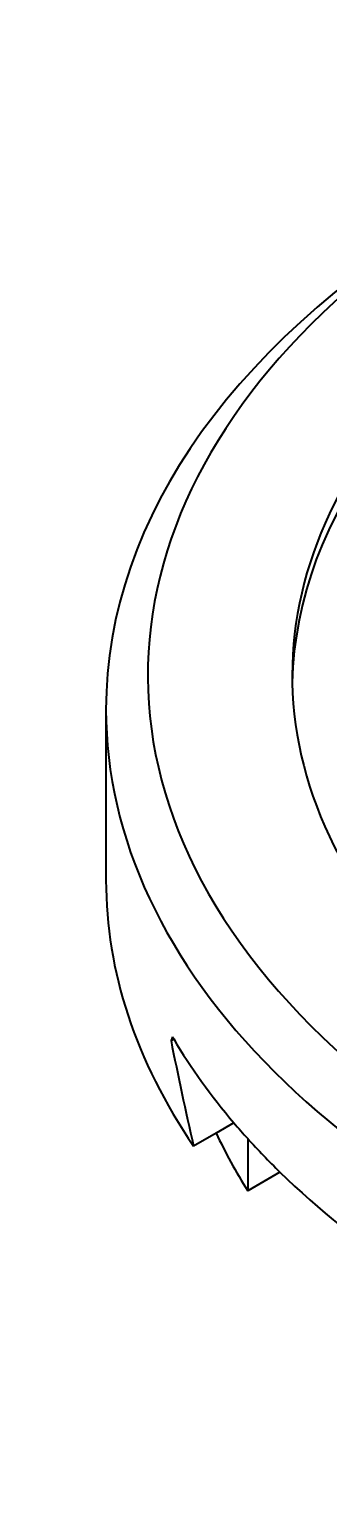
# Model space of a CAD drawing. Header units: millimetres. Extents: x 15 to 292, y 5 to 205.
# Drawn here: x 191.6 to 198.03, y 69.81 to 101.24 of the extents above; entities that cross this region are included whole.
import ezdxf

# ---------------------------------------------------------------- set-up
doc = ezdxf.new("R2010")
doc.units = ezdxf.units.MM
doc.layers.add('Geometries', color=7, linetype='Continuous')

msp = doc.modelspace()

# ---------------------------------------------------------------- linework, layer by layer
at = {"layer": 'Geometries', "linetype": 'Continuous', "lineweight": 40}
for p, q in [((193.25, 86.613), (193.25, 82.939)), ((194.647, 79.489), (194.705, 79.523)), ((195.998, 77.72), (195.617, 77.5)), ((195.617, 77.5), (195.132, 77.22)), ((196.295, 77.38), (196.295, 76.259)), ((196.987, 76.659), (196.295, 76.259))]:
    msp.add_line(p, q, dxfattribs=at)
for centre, major_axis, ratio, start_param, end_param in [((220.25, 87.348), (-23, 0), 0.57735, 3.129295, 6.283185), ((220.25, 87.021), (-23, 0), 0.57735, 3.15389, 6.270887), ((220.25, 87.348), (26.1, 0), 0.57735, 2.356194, 7.068583), ((220.25, 86.613), (-27, 0), 0.57735, 5.497787, 6.283185), ((220.25, 87.348), (-23, 0), 0.57735, 0, 0.012298), ((220.25, 87.348), (-23, 0), 0.57735, 0.012298, 0.550304), ((220.25, 86.613), (-27, 0), 0.57735, 0, 3.141593), ((220.25, 82.939), (27, 0), 0.57735, 3.141593, 3.517191), ((220.25, 103.329), (-26.005, -32.706), 0.222055, 5.684272, 5.687798), ((220.25, 84.572), (27, 0), 0.57735, 3.468168, 3.47141), ((220.25, 70.396), (17.884, -43.099), 0.469331, 4.311447, 4.363995), ((220.25, 84.572), (27, 0), 0.57735, 3.47141, 3.596664), ((220.25, 84.572), (27, 0), 0.57735, 3.596664, 3.621094), ((220.25, 81.306), (-25.5, 0), 0.57735, 0.26146, 0.349878), ((220.25, 84.572), (27, 0), 0.57735, 3.621094, 3.674005), ((220.25, 84.572), (27, 0), 0.57735, 3.674005, 4.385814)]:
    msp.add_ellipse(centre, major_axis=major_axis, ratio=ratio, start_param=start_param, end_param=end_param, dxfattribs=at)

doc.saveas('drawing.dxf')
